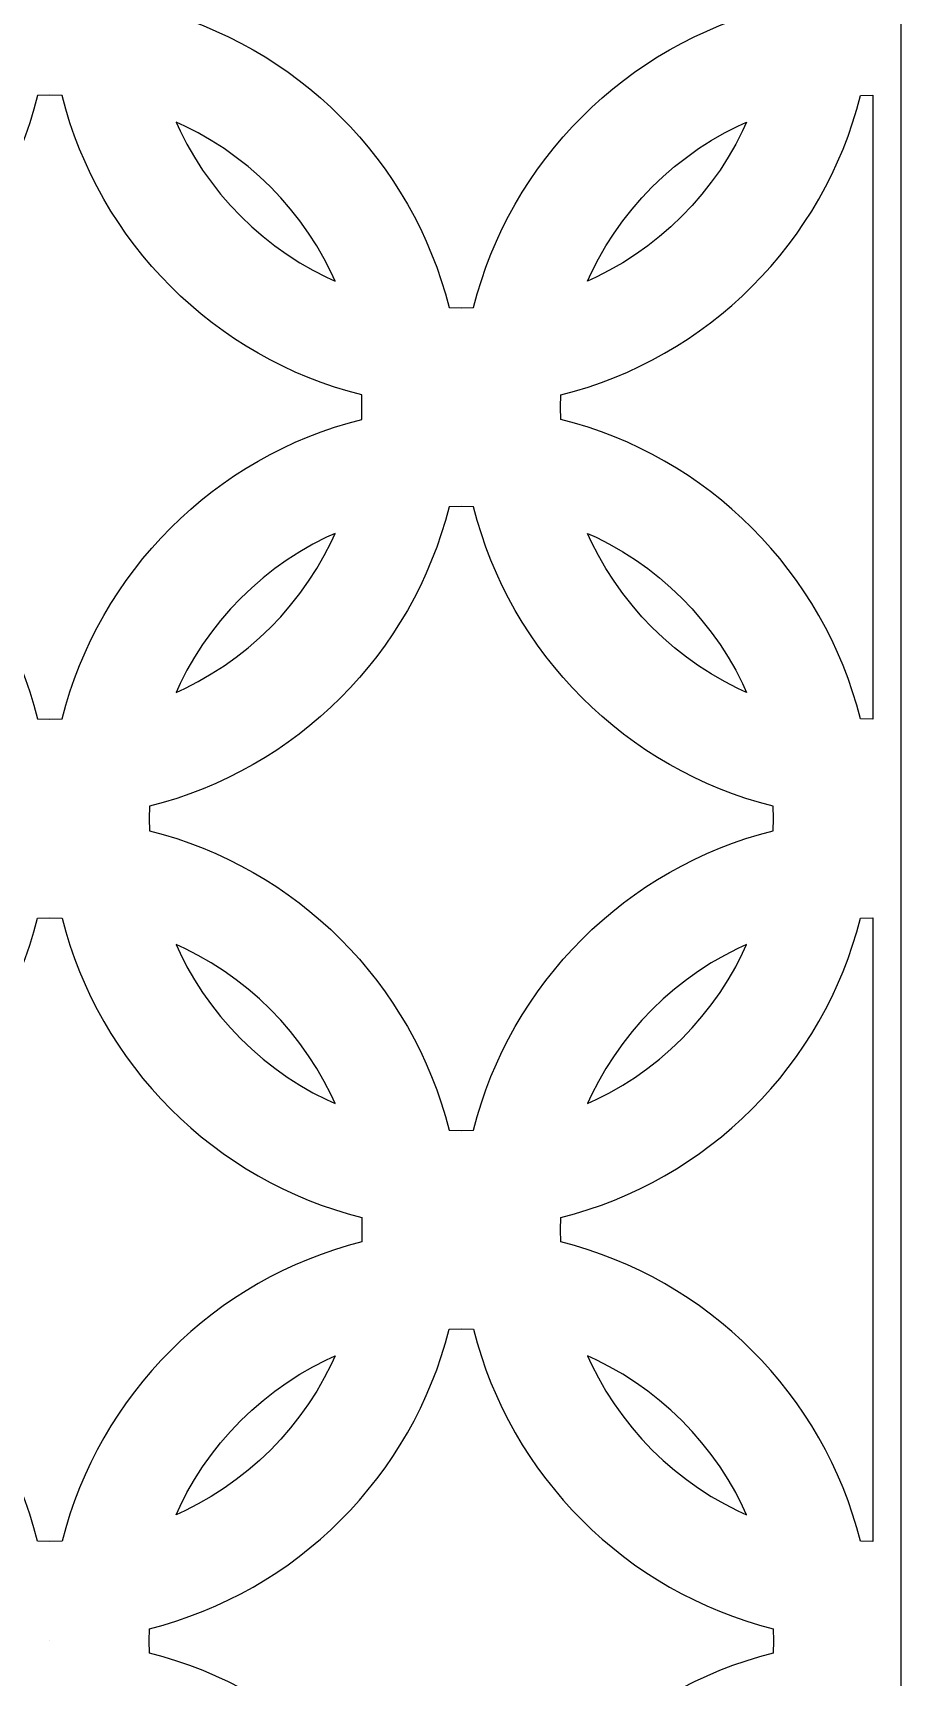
# Model space of a CAD drawing. Header units: centimetres. Extents: x -9.7 to 6.3, y -13.3 to 13.9.
# Drawn here: x -6.11 to -2.33, y -6.14 to 1.02 of the extents above; entities that cross this region are included whole.
import ezdxf

# ---------------------------------------------------------------- set-up
doc = ezdxf.new("R2010")
doc.units = ezdxf.units.CM
doc.header["$MEASUREMENT"] = 0
doc.layers.add('layer 1', color=7, linetype='Continuous')

msp = doc.modelspace()

# ---------------------------------------------------------------- linework, layer by layer
at = {"layer": 'layer 1', "color": 177}
for points, knots in [([(-9.73595, 13.85674), (-9.73595, 13.85674), (-2.33267, 13.85674), (-2.33267, 13.85674), (-2.33267, 13.85674), (-2.33267, 13.85674), (-2.33267, -13.28858), (-2.33267, -13.28858), (-2.33267, -13.28858), (-2.33267, -13.28858), (-9.73595, -13.28858), (-9.73595, -13.28858), (-9.73595, -13.28858), (-9.73595, -13.28858), (-9.73595, 13.85674), (-9.73595, 13.85674)], [0, 0, 0, 0, 0.2, 0.2, 0.2, 0.2, 0.4, 0.4, 0.4, 0.4, 0.6, 0.6, 0.6, 0.6, 1, 1, 1, 1]), ([(-2.88942, 1.1253), (-3.52774, 0.96547), (-4.03202, 0.46122), (-4.19185, -0.17713), (-4.19185, -0.17713), (-4.19185, -0.17713), (-4.24519, -0.17849), (-4.24519, -0.17849), (-4.24519, -0.17849), (-4.24519, -0.17849), (-4.29852, -0.17713), (-4.29852, -0.17713), (-4.29852, -0.17713), (-4.45834, 0.46122), (-4.96263, 0.96547), (-5.60096, 1.1253), (-5.60096, 1.1253), (-5.60096, 1.1253), (-5.60231, 1.17864), (-5.60231, 1.17864), (-5.60231, 1.17864), (-5.60231, 1.17864), (-5.60096, 1.23197), (-5.60096, 1.23197), (-5.60096, 1.23197), (-4.96261, 1.3918), (-4.45835, 1.89609), (-4.29852, 2.53441), (-4.29852, 2.53441), (-4.29852, 2.53441), (-4.24519, 2.53577), (-4.24519, 2.53577), (-4.24519, 2.53577), (-4.24519, 2.53577), (-4.19185, 2.53441), (-4.19185, 2.53441), (-4.19185, 2.53441), (-4.03203, 1.89606), (-3.52774, 1.39181), (-2.88942, 1.23197), (-2.88942, 1.23197), (-2.88942, 1.23197), (-2.88806, 1.17864), (-2.88806, 1.17864), (-2.88806, 1.17864), (-2.88806, 1.17864), (-2.88942, 1.1253), (-2.88942, 1.1253)], [0, 0, 0, 0, 0.0769231, 0.0769231, 0.0769231, 0.0769231, 0.1538462, 0.1538462, 0.1538462, 0.1538462, 0.2307692, 0.2307692, 0.2307692, 0.2307692, 0.3076923, 0.3076923, 0.3076923, 0.3076923, 0.3846154, 0.3846154, 0.3846154, 0.3846154, 0.4615385, 0.4615385, 0.4615385, 0.4615385, 0.5384615, 0.5384615, 0.5384615, 0.5384615, 0.6153846, 0.6153846, 0.6153846, 0.6153846, 0.6923077, 0.6923077, 0.6923077, 0.6923077, 0.7692308, 0.7692308, 0.7692308, 0.7692308, 0.8461538, 0.8461538, 0.8461538, 0.8461538, 1, 1, 1, 1]), ([(-6.03431, 0.74665), (-6.03431, 0.74665), (-5.98097, 0.74529), (-5.98097, 0.74529), (-5.98097, 0.74529), (-5.82115, 0.10694), (-5.31686, -0.39731), (-4.67854, -0.55714), (-4.67854, -0.55714), (-4.67854, -0.55714), (-4.67718, -0.61048), (-4.67718, -0.61048), (-4.67718, -0.61048), (-4.67718, -0.61048), (-4.67854, -0.66382), (-4.67854, -0.66382), (-4.67854, -0.66382), (-5.31689, -0.82365), (-5.82114, -1.32793), (-5.98097, -1.96625), (-5.98097, -1.96625), (-5.98097, -1.96625), (-6.03431, -1.96761), (-6.03431, -1.96761), (-6.03431, -1.96761), (-6.03431, -1.96761), (-6.08764, -1.96625), (-6.08764, -1.96625), (-6.08764, -1.96625), (-6.24747, -1.3279), (-6.75175, -0.82365), (-7.39008, -0.66382), (-7.39008, -0.66382), (-7.39008, -0.66382), (-7.39144, -0.61048), (-7.39144, -0.61048), (-7.39144, -0.61048), (-7.39144, -0.61048), (-7.39008, -0.55715), (-7.39008, -0.55715), (-7.39008, -0.55715), (-6.75173, -0.39732), (-6.24748, 0.10697), (-6.08764, 0.74529), (-6.08764, 0.74529), (-6.08764, 0.74529), (-6.03431, 0.74665), (-6.03431, 0.74665)], [0, 0, 0, 0, 0.0769231, 0.0769231, 0.0769231, 0.0769231, 0.1538462, 0.1538462, 0.1538462, 0.1538462, 0.2307692, 0.2307692, 0.2307692, 0.2307692, 0.3076923, 0.3076923, 0.3076923, 0.3076923, 0.3846154, 0.3846154, 0.3846154, 0.3846154, 0.4615385, 0.4615385, 0.4615385, 0.4615385, 0.5384615, 0.5384615, 0.5384615, 0.5384615, 0.6153846, 0.6153846, 0.6153846, 0.6153846, 0.6923077, 0.6923077, 0.6923077, 0.6923077, 0.7692308, 0.7692308, 0.7692308, 0.7692308, 0.8461538, 0.8461538, 0.8461538, 0.8461538, 1, 1, 1, 1]), ([(-2.45606, 0.74665), (-2.45606, 0.74665), (-2.5094, 0.74529), (-2.5094, 0.74529), (-2.5094, 0.74529), (-2.66922, 0.10694), (-3.17351, -0.39731), (-3.81183, -0.55715), (-3.81183, -0.55715), (-3.81183, -0.55715), (-3.81319, -0.61048), (-3.81319, -0.61048), (-3.81319, -0.61048), (-3.81319, -0.61048), (-3.81183, -0.66382), (-3.81183, -0.66382), (-3.81183, -0.66382), (-3.17348, -0.82364), (-2.66923, -1.32793), (-2.5094, -1.96625), (-2.5094, -1.96625), (-2.5094, -1.96625), (-2.45606, -1.96761), (-2.45606, -1.96761), (-2.45606, -1.96761), (-2.45606, -1.96761), (-2.45606, 0.74665), (-2.45606, 0.74665)], [0, 0, 0, 0, 0.125, 0.125, 0.125, 0.125, 0.25, 0.25, 0.25, 0.25, 0.375, 0.375, 0.375, 0.375, 0.5, 0.5, 0.5, 0.5, 0.625, 0.625, 0.625, 0.625, 0.75, 0.75, 0.75, 0.75, 1, 1, 1, 1]), ([(-5.48563, 0.62996), (-5.48563, 0.62996), (-5.4477, 0.61277), (-5.4477, 0.61277), (-5.4477, 0.61277), (-5.4477, 0.61277), (-5.38923, 0.58275), (-5.38923, 0.58275), (-5.38923, 0.58275), (-5.38923, 0.58275), (-5.33237, 0.54999), (-5.33237, 0.54999), (-5.33237, 0.54999), (-5.33237, 0.54999), (-5.27722, 0.51458), (-5.27722, 0.51458), (-5.27722, 0.51458), (-5.27722, 0.51458), (-5.22388, 0.4766), (-5.22388, 0.4766), (-5.22388, 0.4766), (-5.22388, 0.4766), (-5.17244, 0.43614), (-5.17244, 0.43614), (-5.17244, 0.43614), (-5.17244, 0.43614), (-5.12301, 0.3933), (-5.12301, 0.3933), (-5.12301, 0.3933), (-5.12301, 0.3933), (-5.07567, 0.34816), (-5.07567, 0.34816), (-5.07567, 0.34816), (-5.07567, 0.34816), (-5.03053, 0.30082), (-5.03053, 0.30082), (-5.03053, 0.30082), (-5.03053, 0.30082), (-4.98768, 0.25138), (-4.98768, 0.25138), (-4.98768, 0.25138), (-4.98768, 0.25138), (-4.94722, 0.19994), (-4.94722, 0.19994), (-4.94722, 0.19994), (-4.94722, 0.19994), (-4.90925, 0.1466), (-4.90925, 0.1466), (-4.90925, 0.1466), (-4.90925, 0.1466), (-4.87384, 0.09146), (-4.87384, 0.09146), (-4.87384, 0.09146), (-4.87384, 0.09146), (-4.84108, 0.0346), (-4.84108, 0.0346), (-4.84108, 0.0346), (-4.84108, 0.0346), (-4.81106, -0.02388), (-4.81106, -0.02388), (-4.81106, -0.02388), (-4.81106, -0.02388), (-4.79387, -0.0618), (-4.79387, -0.0618), (-4.79387, -0.0618), (-4.79387, -0.0618), (-4.83179, -0.04461), (-4.83179, -0.04461), (-4.83179, -0.04461), (-4.83179, -0.04461), (-4.89026, -0.01459), (-4.89026, -0.01459), (-4.89026, -0.01459), (-4.89026, -0.01459), (-4.94712, 0.01817), (-4.94712, 0.01817), (-4.94712, 0.01817), (-4.94712, 0.01817), (-5.00227, 0.05358), (-5.00227, 0.05358), (-5.00227, 0.05358), (-5.00227, 0.05358), (-5.05561, 0.09156), (-5.05561, 0.09156), (-5.05561, 0.09156), (-5.05561, 0.09156), (-5.10705, 0.13202), (-5.10705, 0.13202), (-5.10705, 0.13202), (-5.10705, 0.13202), (-5.15648, 0.17486), (-5.15648, 0.17486), (-5.15648, 0.17486), (-5.15648, 0.17486), (-5.20382, 0.22), (-5.20382, 0.22), (-5.20382, 0.22), (-5.20382, 0.22), (-5.24896, 0.26734), (-5.24896, 0.26734), (-5.24896, 0.26734), (-5.24896, 0.26734), (-5.29181, 0.31678), (-5.29181, 0.31678), (-5.29181, 0.31678), (-5.29181, 0.31678), (-5.33227, 0.36821), (-5.33227, 0.36821), (-5.33227, 0.36821), (-5.33227, 0.36821), (-5.37024, 0.42155), (-5.37024, 0.42155), (-5.37024, 0.42155), (-5.37024, 0.42155), (-5.40566, 0.4767), (-5.40566, 0.4767), (-5.40566, 0.4767), (-5.40566, 0.4767), (-5.43841, 0.53356), (-5.43841, 0.53356), (-5.43841, 0.53356), (-5.43841, 0.53356), (-5.46843, 0.59203), (-5.46843, 0.59203), (-5.46843, 0.59203), (-5.46843, 0.59203), (-5.48563, 0.62996), (-5.48563, 0.62996)], [0, 0, 0, 0, 0.030303, 0.030303, 0.030303, 0.030303, 0.0606061, 0.0606061, 0.0606061, 0.0606061, 0.0909091, 0.0909091, 0.0909091, 0.0909091, 0.1212121, 0.1212121, 0.1212121, 0.1212121, 0.1515152, 0.1515152, 0.1515152, 0.1515152, 0.1818182, 0.1818182, 0.1818182, 0.1818182, 0.2121212, 0.2121212, 0.2121212, 0.2121212, 0.2424242, 0.2424242, 0.2424242, 0.2424242, 0.2727273, 0.2727273, 0.2727273, 0.2727273, 0.3030303, 0.3030303, 0.3030303, 0.3030303, 0.3333333, 0.3333333, 0.3333333, 0.3333333, 0.3636364, 0.3636364, 0.3636364, 0.3636364, 0.3939394, 0.3939394, 0.3939394, 0.3939394, 0.4242424, 0.4242424, 0.4242424, 0.4242424, 0.4545455, 0.4545455, 0.4545455, 0.4545455, 0.4848485, 0.4848485, 0.4848485, 0.4848485, 0.5151515, 0.5151515, 0.5151515, 0.5151515, 0.5454545, 0.5454545, 0.5454545, 0.5454545, 0.5757576, 0.5757576, 0.5757576, 0.5757576, 0.6060606, 0.6060606, 0.6060606, 0.6060606, 0.6363636, 0.6363636, 0.6363636, 0.6363636, 0.6666667, 0.6666667, 0.6666667, 0.6666667, 0.6969697, 0.6969697, 0.6969697, 0.6969697, 0.7272727, 0.7272727, 0.7272727, 0.7272727, 0.7575758, 0.7575758, 0.7575758, 0.7575758, 0.7878788, 0.7878788, 0.7878788, 0.7878788, 0.8181818, 0.8181818, 0.8181818, 0.8181818, 0.8484848, 0.8484848, 0.8484848, 0.8484848, 0.8787879, 0.8787879, 0.8787879, 0.8787879, 0.9090909, 0.9090909, 0.9090909, 0.9090909, 0.9393939, 0.9393939, 0.9393939, 0.9393939, 1, 1, 1, 1]), ([(-3.00474, 0.62996), (-3.00474, 0.62996), (-3.04267, 0.61277), (-3.04267, 0.61277), (-3.04267, 0.61277), (-3.04267, 0.61277), (-3.10115, 0.58275), (-3.10115, 0.58275), (-3.10115, 0.58275), (-3.10115, 0.58275), (-3.15801, 0.54999), (-3.15801, 0.54999), (-3.15801, 0.54999), (-3.15801, 0.54999), (-3.21315, 0.51458), (-3.21315, 0.51458), (-3.21315, 0.51458), (-3.21315, 0.51458), (-3.26649, 0.4766), (-3.26649, 0.4766), (-3.26649, 0.4766), (-3.26649, 0.4766), (-3.31793, 0.43614), (-3.31793, 0.43614), (-3.31793, 0.43614), (-3.31793, 0.43614), (-3.36736, 0.3933), (-3.36736, 0.3933), (-3.36736, 0.3933), (-3.36736, 0.3933), (-3.4147, 0.34816), (-3.4147, 0.34816), (-3.4147, 0.34816), (-3.4147, 0.34816), (-3.45984, 0.30082), (-3.45984, 0.30082), (-3.45984, 0.30082), (-3.45984, 0.30082), (-3.50269, 0.25138), (-3.50269, 0.25138), (-3.50269, 0.25138), (-3.50269, 0.25138), (-3.54315, 0.19994), (-3.54315, 0.19994), (-3.54315, 0.19994), (-3.54315, 0.19994), (-3.58113, 0.1466), (-3.58113, 0.1466), (-3.58113, 0.1466), (-3.58113, 0.1466), (-3.61654, 0.09146), (-3.61654, 0.09146), (-3.61654, 0.09146), (-3.61654, 0.09146), (-3.64929, 0.0346), (-3.64929, 0.0346), (-3.64929, 0.0346), (-3.64929, 0.0346), (-3.67931, -0.02388), (-3.67931, -0.02388), (-3.67931, -0.02388), (-3.67931, -0.02388), (-3.69651, -0.0618), (-3.69651, -0.0618), (-3.69651, -0.0618), (-3.69651, -0.0618), (-3.65857, -0.04461), (-3.65857, -0.04461), (-3.65857, -0.04461), (-3.65857, -0.04461), (-3.6001, -0.01459), (-3.6001, -0.01459), (-3.6001, -0.01459), (-3.6001, -0.01459), (-3.54325, 0.01817), (-3.54325, 0.01817), (-3.54325, 0.01817), (-3.54325, 0.01817), (-3.4881, 0.05358), (-3.4881, 0.05358), (-3.4881, 0.05358), (-3.4881, 0.05358), (-3.43476, 0.09156), (-3.43476, 0.09156), (-3.43476, 0.09156), (-3.43476, 0.09156), (-3.38332, 0.13201), (-3.38332, 0.13201), (-3.38332, 0.13201), (-3.38332, 0.13201), (-3.33389, 0.17486), (-3.33389, 0.17486), (-3.33389, 0.17486), (-3.33389, 0.17486), (-3.28655, 0.22), (-3.28655, 0.22), (-3.28655, 0.22), (-3.28655, 0.22), (-3.2414, 0.26735), (-3.2414, 0.26735), (-3.2414, 0.26735), (-3.2414, 0.26735), (-3.19856, 0.31678), (-3.19856, 0.31678), (-3.19856, 0.31678), (-3.19856, 0.31678), (-3.1581, 0.36821), (-3.1581, 0.36821), (-3.1581, 0.36821), (-3.1581, 0.36821), (-3.12012, 0.42155), (-3.12012, 0.42155), (-3.12012, 0.42155), (-3.12012, 0.42155), (-3.08471, 0.4767), (-3.08471, 0.4767), (-3.08471, 0.4767), (-3.08471, 0.4767), (-3.05196, 0.53356), (-3.05196, 0.53356), (-3.05196, 0.53356), (-3.05196, 0.53356), (-3.02194, 0.59203), (-3.02194, 0.59203), (-3.02194, 0.59203), (-3.02194, 0.59203), (-3.00474, 0.62996), (-3.00474, 0.62996)], [0, 0, 0, 0, 0.030303, 0.030303, 0.030303, 0.030303, 0.0606061, 0.0606061, 0.0606061, 0.0606061, 0.0909091, 0.0909091, 0.0909091, 0.0909091, 0.1212121, 0.1212121, 0.1212121, 0.1212121, 0.1515152, 0.1515152, 0.1515152, 0.1515152, 0.1818182, 0.1818182, 0.1818182, 0.1818182, 0.2121212, 0.2121212, 0.2121212, 0.2121212, 0.2424242, 0.2424242, 0.2424242, 0.2424242, 0.2727273, 0.2727273, 0.2727273, 0.2727273, 0.3030303, 0.3030303, 0.3030303, 0.3030303, 0.3333333, 0.3333333, 0.3333333, 0.3333333, 0.3636364, 0.3636364, 0.3636364, 0.3636364, 0.3939394, 0.3939394, 0.3939394, 0.3939394, 0.4242424, 0.4242424, 0.4242424, 0.4242424, 0.4545455, 0.4545455, 0.4545455, 0.4545455, 0.4848485, 0.4848485, 0.4848485, 0.4848485, 0.5151515, 0.5151515, 0.5151515, 0.5151515, 0.5454545, 0.5454545, 0.5454545, 0.5454545, 0.5757576, 0.5757576, 0.5757576, 0.5757576, 0.6060606, 0.6060606, 0.6060606, 0.6060606, 0.6363636, 0.6363636, 0.6363636, 0.6363636, 0.6666667, 0.6666667, 0.6666667, 0.6666667, 0.6969697, 0.6969697, 0.6969697, 0.6969697, 0.7272727, 0.7272727, 0.7272727, 0.7272727, 0.7575758, 0.7575758, 0.7575758, 0.7575758, 0.7878788, 0.7878788, 0.7878788, 0.7878788, 0.8181818, 0.8181818, 0.8181818, 0.8181818, 0.8484848, 0.8484848, 0.8484848, 0.8484848, 0.8787879, 0.8787879, 0.8787879, 0.8787879, 0.9090909, 0.9090909, 0.9090909, 0.9090909, 0.9393939, 0.9393939, 0.9393939, 0.9393939, 1, 1, 1, 1]), ([(-4.19185, -1.04383), (-4.03202, -1.68215), (-3.52777, -2.18644), (-2.88942, -2.34627), (-2.88942, -2.34627), (-2.88942, -2.34627), (-2.88806, -2.3996), (-2.88806, -2.3996), (-2.88806, -2.3996), (-2.88806, -2.3996), (-2.88942, -2.45294), (-2.88942, -2.45294), (-2.88942, -2.45294), (-3.52776, -2.61277), (-4.03201, -3.11705), (-4.19185, -3.75537), (-4.19185, -3.75537), (-4.19185, -3.75537), (-4.24519, -3.75673), (-4.24519, -3.75673), (-4.24519, -3.75673), (-4.24519, -3.75673), (-4.29852, -3.75537), (-4.29852, -3.75537), (-4.29852, -3.75537), (-4.45835, -3.11702), (-4.96263, -2.61278), (-5.60096, -2.45294), (-5.60096, -2.45294), (-5.60096, -2.45294), (-5.60231, -2.3996), (-5.60231, -2.3996), (-5.60231, -2.3996), (-5.60231, -2.3996), (-5.60096, -2.34627), (-5.60096, -2.34627), (-5.60096, -2.34627), (-4.96263, -2.18644), (-4.45834, -1.68218), (-4.29852, -1.04383), (-4.29852, -1.04383), (-4.29852, -1.04383), (-4.24519, -1.04247), (-4.24519, -1.04247), (-4.24519, -1.04247), (-4.24519, -1.04247), (-4.19185, -1.04383), (-4.19185, -1.04383)], [0, 0, 0, 0, 0.0769231, 0.0769231, 0.0769231, 0.0769231, 0.1538462, 0.1538462, 0.1538462, 0.1538462, 0.2307692, 0.2307692, 0.2307692, 0.2307692, 0.3076923, 0.3076923, 0.3076923, 0.3076923, 0.3846154, 0.3846154, 0.3846154, 0.3846154, 0.4615385, 0.4615385, 0.4615385, 0.4615385, 0.5384615, 0.5384615, 0.5384615, 0.5384615, 0.6153846, 0.6153846, 0.6153846, 0.6153846, 0.6923077, 0.6923077, 0.6923077, 0.6923077, 0.7692308, 0.7692308, 0.7692308, 0.7692308, 0.8461538, 0.8461538, 0.8461538, 0.8461538, 1, 1, 1, 1]), ([(-4.79387, -1.15916), (-4.79387, -1.15916), (-4.81106, -1.19709), (-4.81106, -1.19709), (-4.81106, -1.19709), (-4.81106, -1.19709), (-4.84108, -1.25557), (-4.84108, -1.25557), (-4.84108, -1.25557), (-4.84108, -1.25557), (-4.87383, -1.31242), (-4.87383, -1.31242), (-4.87383, -1.31242), (-4.87383, -1.31242), (-4.90925, -1.36757), (-4.90925, -1.36757), (-4.90925, -1.36757), (-4.90925, -1.36757), (-4.94722, -1.42091), (-4.94722, -1.42091), (-4.94722, -1.42091), (-4.94722, -1.42091), (-4.98768, -1.47234), (-4.98768, -1.47234), (-4.98768, -1.47234), (-4.98768, -1.47234), (-5.03052, -1.52178), (-5.03052, -1.52178), (-5.03052, -1.52178), (-5.03052, -1.52178), (-5.07567, -1.56912), (-5.07567, -1.56912), (-5.07567, -1.56912), (-5.07567, -1.56912), (-5.12301, -1.61426), (-5.12301, -1.61426), (-5.12301, -1.61426), (-5.12301, -1.61426), (-5.17245, -1.65711), (-5.17245, -1.65711), (-5.17245, -1.65711), (-5.17245, -1.65711), (-5.22388, -1.69756), (-5.22388, -1.69756), (-5.22388, -1.69756), (-5.22388, -1.69756), (-5.27722, -1.73554), (-5.27722, -1.73554), (-5.27722, -1.73554), (-5.27722, -1.73554), (-5.33237, -1.77096), (-5.33237, -1.77096), (-5.33237, -1.77096), (-5.33237, -1.77096), (-5.38922, -1.80371), (-5.38922, -1.80371), (-5.38922, -1.80371), (-5.38922, -1.80371), (-5.4477, -1.83373), (-5.4477, -1.83373), (-5.4477, -1.83373), (-5.4477, -1.83373), (-5.48563, -1.85092), (-5.48563, -1.85092), (-5.48563, -1.85092), (-5.48563, -1.85092), (-5.46843, -1.81299), (-5.46843, -1.81299), (-5.46843, -1.81299), (-5.46843, -1.81299), (-5.43841, -1.75452), (-5.43841, -1.75452), (-5.43841, -1.75452), (-5.43841, -1.75452), (-5.40566, -1.69766), (-5.40566, -1.69766), (-5.40566, -1.69766), (-5.40566, -1.69766), (-5.37024, -1.64251), (-5.37024, -1.64251), (-5.37024, -1.64251), (-5.37024, -1.64251), (-5.33227, -1.58917), (-5.33227, -1.58917), (-5.33227, -1.58917), (-5.33227, -1.58917), (-5.29181, -1.53774), (-5.29181, -1.53774), (-5.29181, -1.53774), (-5.29181, -1.53774), (-5.24896, -1.4883), (-5.24896, -1.4883), (-5.24896, -1.4883), (-5.24896, -1.4883), (-5.20382, -1.44096), (-5.20382, -1.44096), (-5.20382, -1.44096), (-5.20382, -1.44096), (-5.15648, -1.39582), (-5.15648, -1.39582), (-5.15648, -1.39582), (-5.15648, -1.39582), (-5.10705, -1.35297), (-5.10705, -1.35297), (-5.10705, -1.35297), (-5.10705, -1.35297), (-5.05561, -1.31252), (-5.05561, -1.31252), (-5.05561, -1.31252), (-5.05561, -1.31252), (-5.00227, -1.27454), (-5.00227, -1.27454), (-5.00227, -1.27454), (-5.00227, -1.27454), (-4.94712, -1.23913), (-4.94712, -1.23913), (-4.94712, -1.23913), (-4.94712, -1.23913), (-4.89026, -1.20637), (-4.89026, -1.20637), (-4.89026, -1.20637), (-4.89026, -1.20637), (-4.83179, -1.17635), (-4.83179, -1.17635), (-4.83179, -1.17635), (-4.83179, -1.17635), (-4.79387, -1.15916), (-4.79387, -1.15916)], [0, 0, 0, 0, 0.030303, 0.030303, 0.030303, 0.030303, 0.0606061, 0.0606061, 0.0606061, 0.0606061, 0.0909091, 0.0909091, 0.0909091, 0.0909091, 0.1212121, 0.1212121, 0.1212121, 0.1212121, 0.1515152, 0.1515152, 0.1515152, 0.1515152, 0.1818182, 0.1818182, 0.1818182, 0.1818182, 0.2121212, 0.2121212, 0.2121212, 0.2121212, 0.2424242, 0.2424242, 0.2424242, 0.2424242, 0.2727273, 0.2727273, 0.2727273, 0.2727273, 0.3030303, 0.3030303, 0.3030303, 0.3030303, 0.3333333, 0.3333333, 0.3333333, 0.3333333, 0.3636364, 0.3636364, 0.3636364, 0.3636364, 0.3939394, 0.3939394, 0.3939394, 0.3939394, 0.4242424, 0.4242424, 0.4242424, 0.4242424, 0.4545455, 0.4545455, 0.4545455, 0.4545455, 0.4848485, 0.4848485, 0.4848485, 0.4848485, 0.5151515, 0.5151515, 0.5151515, 0.5151515, 0.5454545, 0.5454545, 0.5454545, 0.5454545, 0.5757576, 0.5757576, 0.5757576, 0.5757576, 0.6060606, 0.6060606, 0.6060606, 0.6060606, 0.6363636, 0.6363636, 0.6363636, 0.6363636, 0.6666667, 0.6666667, 0.6666667, 0.6666667, 0.6969697, 0.6969697, 0.6969697, 0.6969697, 0.7272727, 0.7272727, 0.7272727, 0.7272727, 0.7575758, 0.7575758, 0.7575758, 0.7575758, 0.7878788, 0.7878788, 0.7878788, 0.7878788, 0.8181818, 0.8181818, 0.8181818, 0.8181818, 0.8484848, 0.8484848, 0.8484848, 0.8484848, 0.8787879, 0.8787879, 0.8787879, 0.8787879, 0.9090909, 0.9090909, 0.9090909, 0.9090909, 0.9393939, 0.9393939, 0.9393939, 0.9393939, 1, 1, 1, 1]), ([(-3.69651, -1.15916), (-3.69651, -1.15916), (-3.67931, -1.19709), (-3.67931, -1.19709), (-3.67931, -1.19709), (-3.67931, -1.19709), (-3.64929, -1.25557), (-3.64929, -1.25557), (-3.64929, -1.25557), (-3.64929, -1.25557), (-3.61654, -1.31242), (-3.61654, -1.31242), (-3.61654, -1.31242), (-3.61654, -1.31242), (-3.58113, -1.36757), (-3.58113, -1.36757), (-3.58113, -1.36757), (-3.58113, -1.36757), (-3.54315, -1.42091), (-3.54315, -1.42091), (-3.54315, -1.42091), (-3.54315, -1.42091), (-3.50269, -1.47234), (-3.50269, -1.47234), (-3.50269, -1.47234), (-3.50269, -1.47234), (-3.45985, -1.52178), (-3.45985, -1.52178), (-3.45985, -1.52178), (-3.45985, -1.52178), (-3.4147, -1.56912), (-3.4147, -1.56912), (-3.4147, -1.56912), (-3.4147, -1.56912), (-3.36736, -1.61426), (-3.36736, -1.61426), (-3.36736, -1.61426), (-3.36736, -1.61426), (-3.31793, -1.65711), (-3.31793, -1.65711), (-3.31793, -1.65711), (-3.31793, -1.65711), (-3.26649, -1.69756), (-3.26649, -1.69756), (-3.26649, -1.69756), (-3.26649, -1.69756), (-3.21315, -1.73554), (-3.21315, -1.73554), (-3.21315, -1.73554), (-3.21315, -1.73554), (-3.158, -1.77096), (-3.158, -1.77096), (-3.158, -1.77096), (-3.158, -1.77096), (-3.10115, -1.80371), (-3.10115, -1.80371), (-3.10115, -1.80371), (-3.10115, -1.80371), (-3.04268, -1.83373), (-3.04268, -1.83373), (-3.04268, -1.83373), (-3.04268, -1.83373), (-3.00474, -1.85092), (-3.00474, -1.85092), (-3.00474, -1.85092), (-3.00474, -1.85092), (-3.02194, -1.81299), (-3.02194, -1.81299), (-3.02194, -1.81299), (-3.02194, -1.81299), (-3.05196, -1.75451), (-3.05196, -1.75451), (-3.05196, -1.75451), (-3.05196, -1.75451), (-3.08471, -1.69766), (-3.08471, -1.69766), (-3.08471, -1.69766), (-3.08471, -1.69766), (-3.12012, -1.64251), (-3.12012, -1.64251), (-3.12012, -1.64251), (-3.12012, -1.64251), (-3.1581, -1.58917), (-3.1581, -1.58917), (-3.1581, -1.58917), (-3.1581, -1.58917), (-3.19856, -1.53774), (-3.19856, -1.53774), (-3.19856, -1.53774), (-3.19856, -1.53774), (-3.2414, -1.4883), (-3.2414, -1.4883), (-3.2414, -1.4883), (-3.2414, -1.4883), (-3.28655, -1.44096), (-3.28655, -1.44096), (-3.28655, -1.44096), (-3.28655, -1.44096), (-3.33389, -1.39582), (-3.33389, -1.39582), (-3.33389, -1.39582), (-3.33389, -1.39582), (-3.38332, -1.35297), (-3.38332, -1.35297), (-3.38332, -1.35297), (-3.38332, -1.35297), (-3.43476, -1.31252), (-3.43476, -1.31252), (-3.43476, -1.31252), (-3.43476, -1.31252), (-3.4881, -1.27454), (-3.4881, -1.27454), (-3.4881, -1.27454), (-3.4881, -1.27454), (-3.54325, -1.23912), (-3.54325, -1.23912), (-3.54325, -1.23912), (-3.54325, -1.23912), (-3.6001, -1.20637), (-3.6001, -1.20637), (-3.6001, -1.20637), (-3.6001, -1.20637), (-3.65857, -1.17635), (-3.65857, -1.17635), (-3.65857, -1.17635), (-3.65857, -1.17635), (-3.69651, -1.15916), (-3.69651, -1.15916)], [0, 0, 0, 0, 0.030303, 0.030303, 0.030303, 0.030303, 0.0606061, 0.0606061, 0.0606061, 0.0606061, 0.0909091, 0.0909091, 0.0909091, 0.0909091, 0.1212121, 0.1212121, 0.1212121, 0.1212121, 0.1515152, 0.1515152, 0.1515152, 0.1515152, 0.1818182, 0.1818182, 0.1818182, 0.1818182, 0.2121212, 0.2121212, 0.2121212, 0.2121212, 0.2424242, 0.2424242, 0.2424242, 0.2424242, 0.2727273, 0.2727273, 0.2727273, 0.2727273, 0.3030303, 0.3030303, 0.3030303, 0.3030303, 0.3333333, 0.3333333, 0.3333333, 0.3333333, 0.3636364, 0.3636364, 0.3636364, 0.3636364, 0.3939394, 0.3939394, 0.3939394, 0.3939394, 0.4242424, 0.4242424, 0.4242424, 0.4242424, 0.4545455, 0.4545455, 0.4545455, 0.4545455, 0.4848485, 0.4848485, 0.4848485, 0.4848485, 0.5151515, 0.5151515, 0.5151515, 0.5151515, 0.5454545, 0.5454545, 0.5454545, 0.5454545, 0.5757576, 0.5757576, 0.5757576, 0.5757576, 0.6060606, 0.6060606, 0.6060606, 0.6060606, 0.6363636, 0.6363636, 0.6363636, 0.6363636, 0.6666667, 0.6666667, 0.6666667, 0.6666667, 0.6969697, 0.6969697, 0.6969697, 0.6969697, 0.7272727, 0.7272727, 0.7272727, 0.7272727, 0.7575758, 0.7575758, 0.7575758, 0.7575758, 0.7878788, 0.7878788, 0.7878788, 0.7878788, 0.8181818, 0.8181818, 0.8181818, 0.8181818, 0.8484848, 0.8484848, 0.8484848, 0.8484848, 0.8787879, 0.8787879, 0.8787879, 0.8787879, 0.9090909, 0.9090909, 0.9090909, 0.9090909, 0.9393939, 0.9393939, 0.9393939, 0.9393939, 1, 1, 1, 1]), ([(-4.67854, -4.13539), (-5.31689, -3.97557), (-5.82114, -3.47128), (-5.98097, -2.83296), (-5.98097, -2.83296), (-5.98097, -2.83296), (-6.03431, -2.8316), (-6.03431, -2.8316), (-6.03431, -2.8316), (-6.03431, -2.8316), (-6.08764, -2.83296), (-6.08764, -2.83296), (-6.08764, -2.83296), (-6.24747, -3.4713), (-6.75175, -3.97556), (-7.39008, -4.13539), (-7.39008, -4.13539), (-7.39008, -4.13539), (-7.39144, -4.18873), (-7.39144, -4.18873), (-7.39144, -4.18873), (-7.39144, -4.18873), (-7.39008, -4.24206), (-7.39008, -4.24206), (-7.39008, -4.24206), (-6.75173, -4.40189), (-6.24748, -4.90617), (-6.08764, -5.5445), (-6.08764, -5.5445), (-6.08764, -5.5445), (-6.03431, -5.54585), (-6.03431, -5.54585), (-6.03431, -5.54585), (-6.03431, -5.54585), (-5.98097, -5.5445), (-5.98097, -5.5445), (-5.98097, -5.5445), (-5.82115, -4.90615), (-5.31686, -4.4019), (-4.67854, -4.24207), (-4.67854, -4.24207), (-4.67854, -4.24207), (-4.67718, -4.18873), (-4.67718, -4.18873), (-4.67718, -4.18873), (-4.67718, -4.18873), (-4.67854, -4.13539), (-4.67854, -4.13539)], [0, 0, 0, 0, 0.0769231, 0.0769231, 0.0769231, 0.0769231, 0.1538462, 0.1538462, 0.1538462, 0.1538462, 0.2307692, 0.2307692, 0.2307692, 0.2307692, 0.3076923, 0.3076923, 0.3076923, 0.3076923, 0.3846154, 0.3846154, 0.3846154, 0.3846154, 0.4615385, 0.4615385, 0.4615385, 0.4615385, 0.5384615, 0.5384615, 0.5384615, 0.5384615, 0.6153846, 0.6153846, 0.6153846, 0.6153846, 0.6923077, 0.6923077, 0.6923077, 0.6923077, 0.7692308, 0.7692308, 0.7692308, 0.7692308, 0.8461538, 0.8461538, 0.8461538, 0.8461538, 1, 1, 1, 1]), ([(-2.45606, -2.8316), (-2.45606, -2.8316), (-2.5094, -2.83296), (-2.5094, -2.83296), (-2.5094, -2.83296), (-2.66923, -3.47128), (-3.17348, -3.97557), (-3.81183, -4.13539), (-3.81183, -4.13539), (-3.81183, -4.13539), (-3.81319, -4.18873), (-3.81319, -4.18873), (-3.81319, -4.18873), (-3.81319, -4.18873), (-3.81183, -4.24206), (-3.81183, -4.24206), (-3.81183, -4.24206), (-3.17351, -4.4019), (-2.66922, -4.90615), (-2.5094, -5.5445), (-2.5094, -5.5445), (-2.5094, -5.5445), (-2.45606, -5.54585), (-2.45606, -5.54585), (-2.45606, -5.54585), (-2.45606, -5.54585), (-2.45606, -2.8316), (-2.45606, -2.8316)], [0, 0, 0, 0, 0.125, 0.125, 0.125, 0.125, 0.25, 0.25, 0.25, 0.25, 0.375, 0.375, 0.375, 0.375, 0.5, 0.5, 0.5, 0.5, 0.625, 0.625, 0.625, 0.625, 0.75, 0.75, 0.75, 0.75, 1, 1, 1, 1]), ([(-4.79387, -3.64004), (-4.79387, -3.64004), (-4.83178, -3.62285), (-4.83178, -3.62285), (-4.83178, -3.62285), (-4.83178, -3.62285), (-4.89026, -3.59283), (-4.89026, -3.59283), (-4.89026, -3.59283), (-4.89026, -3.59283), (-4.94712, -3.56007), (-4.94712, -3.56007), (-4.94712, -3.56007), (-4.94712, -3.56007), (-5.00227, -3.52466), (-5.00227, -3.52466), (-5.00227, -3.52466), (-5.00227, -3.52466), (-5.05561, -3.48668), (-5.05561, -3.48668), (-5.05561, -3.48668), (-5.05561, -3.48668), (-5.10705, -3.44622), (-5.10705, -3.44622), (-5.10705, -3.44622), (-5.10705, -3.44622), (-5.15649, -3.40337), (-5.15649, -3.40337), (-5.15649, -3.40337), (-5.15649, -3.40337), (-5.20382, -3.35824), (-5.20382, -3.35824), (-5.20382, -3.35824), (-5.20382, -3.35824), (-5.24896, -3.3109), (-5.24896, -3.3109), (-5.24896, -3.3109), (-5.24896, -3.3109), (-5.29181, -3.26146), (-5.29181, -3.26146), (-5.29181, -3.26146), (-5.29181, -3.26146), (-5.33227, -3.21002), (-5.33227, -3.21002), (-5.33227, -3.21002), (-5.33227, -3.21002), (-5.37024, -3.15668), (-5.37024, -3.15668), (-5.37024, -3.15668), (-5.37024, -3.15668), (-5.40565, -3.10154), (-5.40565, -3.10154), (-5.40565, -3.10154), (-5.40565, -3.10154), (-5.43841, -3.04468), (-5.43841, -3.04468), (-5.43841, -3.04468), (-5.43841, -3.04468), (-5.46843, -2.9862), (-5.46843, -2.9862), (-5.46843, -2.9862), (-5.46843, -2.9862), (-5.48562, -2.94829), (-5.48562, -2.94829), (-5.48562, -2.94829), (-5.48562, -2.94829), (-5.4477, -2.96548), (-5.4477, -2.96548), (-5.4477, -2.96548), (-5.4477, -2.96548), (-5.38922, -2.9955), (-5.38922, -2.9955), (-5.38922, -2.9955), (-5.38922, -2.9955), (-5.33237, -3.02825), (-5.33237, -3.02825), (-5.33237, -3.02825), (-5.33237, -3.02825), (-5.27722, -3.06366), (-5.27722, -3.06366), (-5.27722, -3.06366), (-5.27722, -3.06366), (-5.22388, -3.10164), (-5.22388, -3.10164), (-5.22388, -3.10164), (-5.22388, -3.10164), (-5.17245, -3.1421), (-5.17245, -3.1421), (-5.17245, -3.1421), (-5.17245, -3.1421), (-5.12301, -3.18494), (-5.12301, -3.18494), (-5.12301, -3.18494), (-5.12301, -3.18494), (-5.07567, -3.23009), (-5.07567, -3.23009), (-5.07567, -3.23009), (-5.07567, -3.23009), (-5.03052, -3.27743), (-5.03052, -3.27743), (-5.03052, -3.27743), (-5.03052, -3.27743), (-4.98768, -3.32687), (-4.98768, -3.32687), (-4.98768, -3.32687), (-4.98768, -3.32687), (-4.94722, -3.3783), (-4.94722, -3.3783), (-4.94722, -3.3783), (-4.94722, -3.3783), (-4.90925, -3.43164), (-4.90925, -3.43164), (-4.90925, -3.43164), (-4.90925, -3.43164), (-4.87383, -3.48679), (-4.87383, -3.48679), (-4.87383, -3.48679), (-4.87383, -3.48679), (-4.84108, -3.54364), (-4.84108, -3.54364), (-4.84108, -3.54364), (-4.84108, -3.54364), (-4.81106, -3.60212), (-4.81106, -3.60212), (-4.81106, -3.60212), (-4.81106, -3.60212), (-4.79387, -3.64004), (-4.79387, -3.64004)], [0, 0, 0, 0, 0.030303, 0.030303, 0.030303, 0.030303, 0.0606061, 0.0606061, 0.0606061, 0.0606061, 0.0909091, 0.0909091, 0.0909091, 0.0909091, 0.1212121, 0.1212121, 0.1212121, 0.1212121, 0.1515152, 0.1515152, 0.1515152, 0.1515152, 0.1818182, 0.1818182, 0.1818182, 0.1818182, 0.2121212, 0.2121212, 0.2121212, 0.2121212, 0.2424242, 0.2424242, 0.2424242, 0.2424242, 0.2727273, 0.2727273, 0.2727273, 0.2727273, 0.3030303, 0.3030303, 0.3030303, 0.3030303, 0.3333333, 0.3333333, 0.3333333, 0.3333333, 0.3636364, 0.3636364, 0.3636364, 0.3636364, 0.3939394, 0.3939394, 0.3939394, 0.3939394, 0.4242424, 0.4242424, 0.4242424, 0.4242424, 0.4545455, 0.4545455, 0.4545455, 0.4545455, 0.4848485, 0.4848485, 0.4848485, 0.4848485, 0.5151515, 0.5151515, 0.5151515, 0.5151515, 0.5454545, 0.5454545, 0.5454545, 0.5454545, 0.5757576, 0.5757576, 0.5757576, 0.5757576, 0.6060606, 0.6060606, 0.6060606, 0.6060606, 0.6363636, 0.6363636, 0.6363636, 0.6363636, 0.6666667, 0.6666667, 0.6666667, 0.6666667, 0.6969697, 0.6969697, 0.6969697, 0.6969697, 0.7272727, 0.7272727, 0.7272727, 0.7272727, 0.7575758, 0.7575758, 0.7575758, 0.7575758, 0.7878788, 0.7878788, 0.7878788, 0.7878788, 0.8181818, 0.8181818, 0.8181818, 0.8181818, 0.8484848, 0.8484848, 0.8484848, 0.8484848, 0.8787879, 0.8787879, 0.8787879, 0.8787879, 0.9090909, 0.9090909, 0.9090909, 0.9090909, 0.9393939, 0.9393939, 0.9393939, 0.9393939, 1, 1, 1, 1]), ([(-3.6965, -3.64004), (-3.6965, -3.64004), (-3.67931, -3.60212), (-3.67931, -3.60212), (-3.67931, -3.60212), (-3.67931, -3.60212), (-3.64929, -3.54364), (-3.64929, -3.54364), (-3.64929, -3.54364), (-3.64929, -3.54364), (-3.61654, -3.48679), (-3.61654, -3.48679), (-3.61654, -3.48679), (-3.61654, -3.48679), (-3.58113, -3.43164), (-3.58113, -3.43164), (-3.58113, -3.43164), (-3.58113, -3.43164), (-3.54315, -3.3783), (-3.54315, -3.3783), (-3.54315, -3.3783), (-3.54315, -3.3783), (-3.50269, -3.32687), (-3.50269, -3.32687), (-3.50269, -3.32687), (-3.50269, -3.32687), (-3.45985, -3.27743), (-3.45985, -3.27743), (-3.45985, -3.27743), (-3.45985, -3.27743), (-3.4147, -3.23009), (-3.4147, -3.23009), (-3.4147, -3.23009), (-3.4147, -3.23009), (-3.36736, -3.18494), (-3.36736, -3.18494), (-3.36736, -3.18494), (-3.36736, -3.18494), (-3.31793, -3.1421), (-3.31793, -3.1421), (-3.31793, -3.1421), (-3.31793, -3.1421), (-3.26649, -3.10164), (-3.26649, -3.10164), (-3.26649, -3.10164), (-3.26649, -3.10164), (-3.21315, -3.06366), (-3.21315, -3.06366), (-3.21315, -3.06366), (-3.21315, -3.06366), (-3.158, -3.02825), (-3.158, -3.02825), (-3.158, -3.02825), (-3.158, -3.02825), (-3.10115, -2.9955), (-3.10115, -2.9955), (-3.10115, -2.9955), (-3.10115, -2.9955), (-3.04268, -2.96548), (-3.04268, -2.96548), (-3.04268, -2.96548), (-3.04268, -2.96548), (-3.00474, -2.94828), (-3.00474, -2.94828), (-3.00474, -2.94828), (-3.00474, -2.94828), (-3.02194, -2.9862), (-3.02194, -2.9862), (-3.02194, -2.9862), (-3.02194, -2.9862), (-3.05196, -3.04468), (-3.05196, -3.04468), (-3.05196, -3.04468), (-3.05196, -3.04468), (-3.08471, -3.10154), (-3.08471, -3.10154), (-3.08471, -3.10154), (-3.08471, -3.10154), (-3.12012, -3.15668), (-3.12012, -3.15668), (-3.12012, -3.15668), (-3.12012, -3.15668), (-3.1581, -3.21002), (-3.1581, -3.21002), (-3.1581, -3.21002), (-3.1581, -3.21002), (-3.19856, -3.26146), (-3.19856, -3.26146), (-3.19856, -3.26146), (-3.19856, -3.26146), (-3.2414, -3.3109), (-3.2414, -3.3109), (-3.2414, -3.3109), (-3.2414, -3.3109), (-3.28655, -3.35824), (-3.28655, -3.35824), (-3.28655, -3.35824), (-3.28655, -3.35824), (-3.33388, -3.40338), (-3.33388, -3.40338), (-3.33388, -3.40338), (-3.33388, -3.40338), (-3.38332, -3.44622), (-3.38332, -3.44622), (-3.38332, -3.44622), (-3.38332, -3.44622), (-3.43476, -3.48668), (-3.43476, -3.48668), (-3.43476, -3.48668), (-3.43476, -3.48668), (-3.4881, -3.52466), (-3.4881, -3.52466), (-3.4881, -3.52466), (-3.4881, -3.52466), (-3.54324, -3.56007), (-3.54324, -3.56007), (-3.54324, -3.56007), (-3.54324, -3.56007), (-3.6001, -3.59283), (-3.6001, -3.59283), (-3.6001, -3.59283), (-3.6001, -3.59283), (-3.65858, -3.62285), (-3.65858, -3.62285), (-3.65858, -3.62285), (-3.65858, -3.62285), (-3.6965, -3.64004), (-3.6965, -3.64004)], [0, 0, 0, 0, 0.030303, 0.030303, 0.030303, 0.030303, 0.0606061, 0.0606061, 0.0606061, 0.0606061, 0.0909091, 0.0909091, 0.0909091, 0.0909091, 0.1212121, 0.1212121, 0.1212121, 0.1212121, 0.1515152, 0.1515152, 0.1515152, 0.1515152, 0.1818182, 0.1818182, 0.1818182, 0.1818182, 0.2121212, 0.2121212, 0.2121212, 0.2121212, 0.2424242, 0.2424242, 0.2424242, 0.2424242, 0.2727273, 0.2727273, 0.2727273, 0.2727273, 0.3030303, 0.3030303, 0.3030303, 0.3030303, 0.3333333, 0.3333333, 0.3333333, 0.3333333, 0.3636364, 0.3636364, 0.3636364, 0.3636364, 0.3939394, 0.3939394, 0.3939394, 0.3939394, 0.4242424, 0.4242424, 0.4242424, 0.4242424, 0.4545455, 0.4545455, 0.4545455, 0.4545455, 0.4848485, 0.4848485, 0.4848485, 0.4848485, 0.5151515, 0.5151515, 0.5151515, 0.5151515, 0.5454545, 0.5454545, 0.5454545, 0.5454545, 0.5757576, 0.5757576, 0.5757576, 0.5757576, 0.6060606, 0.6060606, 0.6060606, 0.6060606, 0.6363636, 0.6363636, 0.6363636, 0.6363636, 0.6666667, 0.6666667, 0.6666667, 0.6666667, 0.6969697, 0.6969697, 0.6969697, 0.6969697, 0.7272727, 0.7272727, 0.7272727, 0.7272727, 0.7575758, 0.7575758, 0.7575758, 0.7575758, 0.7878788, 0.7878788, 0.7878788, 0.7878788, 0.8181818, 0.8181818, 0.8181818, 0.8181818, 0.8484848, 0.8484848, 0.8484848, 0.8484848, 0.8787879, 0.8787879, 0.8787879, 0.8787879, 0.9090909, 0.9090909, 0.9090909, 0.9090909, 0.9393939, 0.9393939, 0.9393939, 0.9393939, 1, 1, 1, 1]), ([(-2.88942, -5.92452), (-3.52777, -5.76469), (-4.03202, -5.2604), (-4.19185, -4.62208), (-4.19185, -4.62208), (-4.19185, -4.62208), (-4.24519, -4.62072), (-4.24519, -4.62072), (-4.24519, -4.62072), (-4.24519, -4.62072), (-4.29852, -4.62208), (-4.29852, -4.62208), (-4.29852, -4.62208), (-4.45834, -5.26043), (-4.96263, -5.76468), (-5.60096, -5.92452), (-5.60096, -5.92452), (-5.60096, -5.92452), (-5.60231, -5.97785), (-5.60231, -5.97785), (-5.60231, -5.97785), (-5.60231, -5.97785), (-5.60096, -6.03119), (-5.60096, -6.03119), (-5.60096, -6.03119), (-4.96263, -6.19102), (-4.45835, -6.69527), (-4.29852, -7.33362), (-4.29852, -7.33362), (-4.29852, -7.33362), (-4.24519, -7.33497), (-4.24519, -7.33497), (-4.24519, -7.33497), (-4.24519, -7.33497), (-4.19185, -7.33362), (-4.19185, -7.33362), (-4.19185, -7.33362), (-4.03202, -6.69527), (-3.52773, -6.19103), (-2.88942, -6.03119), (-2.88942, -6.03119), (-2.88942, -6.03119), (-2.88806, -5.97785), (-2.88806, -5.97785), (-2.88806, -5.97785), (-2.88806, -5.97785), (-2.88942, -5.92452), (-2.88942, -5.92452)], [0, 0, 0, 0, 0.0769231, 0.0769231, 0.0769231, 0.0769231, 0.1538462, 0.1538462, 0.1538462, 0.1538462, 0.2307692, 0.2307692, 0.2307692, 0.2307692, 0.3076923, 0.3076923, 0.3076923, 0.3076923, 0.3846154, 0.3846154, 0.3846154, 0.3846154, 0.4615385, 0.4615385, 0.4615385, 0.4615385, 0.5384615, 0.5384615, 0.5384615, 0.5384615, 0.6153846, 0.6153846, 0.6153846, 0.6153846, 0.6923077, 0.6923077, 0.6923077, 0.6923077, 0.7692308, 0.7692308, 0.7692308, 0.7692308, 0.8461538, 0.8461538, 0.8461538, 0.8461538, 1, 1, 1, 1]), ([(-5.48563, -5.42916), (-5.48563, -5.42916), (-5.4477, -5.41197), (-5.4477, -5.41197), (-5.4477, -5.41197), (-5.4477, -5.41197), (-5.38923, -5.38195), (-5.38923, -5.38195), (-5.38923, -5.38195), (-5.38923, -5.38195), (-5.33237, -5.3492), (-5.33237, -5.3492), (-5.33237, -5.3492), (-5.33237, -5.3492), (-5.27722, -5.31378), (-5.27722, -5.31378), (-5.27722, -5.31378), (-5.27722, -5.31378), (-5.22388, -5.27581), (-5.22388, -5.27581), (-5.22388, -5.27581), (-5.22388, -5.27581), (-5.17244, -5.23535), (-5.17244, -5.23535), (-5.17244, -5.23535), (-5.17244, -5.23535), (-5.12301, -5.1925), (-5.12301, -5.1925), (-5.12301, -5.1925), (-5.12301, -5.1925), (-5.07567, -5.14736), (-5.07567, -5.14736), (-5.07567, -5.14736), (-5.07567, -5.14736), (-5.03053, -5.10002), (-5.03053, -5.10002), (-5.03053, -5.10002), (-5.03053, -5.10002), (-4.98768, -5.05059), (-4.98768, -5.05059), (-4.98768, -5.05059), (-4.98768, -5.05059), (-4.94722, -4.99915), (-4.94722, -4.99915), (-4.94722, -4.99915), (-4.94722, -4.99915), (-4.90925, -4.94581), (-4.90925, -4.94581), (-4.90925, -4.94581), (-4.90925, -4.94581), (-4.87384, -4.89066), (-4.87384, -4.89066), (-4.87384, -4.89066), (-4.87384, -4.89066), (-4.84108, -4.83381), (-4.84108, -4.83381), (-4.84108, -4.83381), (-4.84108, -4.83381), (-4.81106, -4.77533), (-4.81106, -4.77533), (-4.81106, -4.77533), (-4.81106, -4.77533), (-4.79387, -4.73741), (-4.79387, -4.73741), (-4.79387, -4.73741), (-4.79387, -4.73741), (-4.83179, -4.7546), (-4.83179, -4.7546), (-4.83179, -4.7546), (-4.83179, -4.7546), (-4.89026, -4.78462), (-4.89026, -4.78462), (-4.89026, -4.78462), (-4.89026, -4.78462), (-4.94712, -4.81737), (-4.94712, -4.81737), (-4.94712, -4.81737), (-4.94712, -4.81737), (-5.00227, -4.85279), (-5.00227, -4.85279), (-5.00227, -4.85279), (-5.00227, -4.85279), (-5.05561, -4.89076), (-5.05561, -4.89076), (-5.05561, -4.89076), (-5.05561, -4.89076), (-5.10705, -4.93122), (-5.10705, -4.93122), (-5.10705, -4.93122), (-5.10705, -4.93122), (-5.15648, -4.97407), (-5.15648, -4.97407), (-5.15648, -4.97407), (-5.15648, -4.97407), (-5.20382, -5.01921), (-5.20382, -5.01921), (-5.20382, -5.01921), (-5.20382, -5.01921), (-5.24896, -5.06655), (-5.24896, -5.06655), (-5.24896, -5.06655), (-5.24896, -5.06655), (-5.29181, -5.11598), (-5.29181, -5.11598), (-5.29181, -5.11598), (-5.29181, -5.11598), (-5.33227, -5.16742), (-5.33227, -5.16742), (-5.33227, -5.16742), (-5.33227, -5.16742), (-5.37024, -5.22076), (-5.37024, -5.22076), (-5.37024, -5.22076), (-5.37024, -5.22076), (-5.40566, -5.27591), (-5.40566, -5.27591), (-5.40566, -5.27591), (-5.40566, -5.27591), (-5.43841, -5.33277), (-5.43841, -5.33277), (-5.43841, -5.33277), (-5.43841, -5.33277), (-5.46843, -5.39124), (-5.46843, -5.39124), (-5.46843, -5.39124), (-5.46843, -5.39124), (-5.48563, -5.42916), (-5.48563, -5.42916)], [0, 0, 0, 0, 0.030303, 0.030303, 0.030303, 0.030303, 0.0606061, 0.0606061, 0.0606061, 0.0606061, 0.0909091, 0.0909091, 0.0909091, 0.0909091, 0.1212121, 0.1212121, 0.1212121, 0.1212121, 0.1515152, 0.1515152, 0.1515152, 0.1515152, 0.1818182, 0.1818182, 0.1818182, 0.1818182, 0.2121212, 0.2121212, 0.2121212, 0.2121212, 0.2424242, 0.2424242, 0.2424242, 0.2424242, 0.2727273, 0.2727273, 0.2727273, 0.2727273, 0.3030303, 0.3030303, 0.3030303, 0.3030303, 0.3333333, 0.3333333, 0.3333333, 0.3333333, 0.3636364, 0.3636364, 0.3636364, 0.3636364, 0.3939394, 0.3939394, 0.3939394, 0.3939394, 0.4242424, 0.4242424, 0.4242424, 0.4242424, 0.4545455, 0.4545455, 0.4545455, 0.4545455, 0.4848485, 0.4848485, 0.4848485, 0.4848485, 0.5151515, 0.5151515, 0.5151515, 0.5151515, 0.5454545, 0.5454545, 0.5454545, 0.5454545, 0.5757576, 0.5757576, 0.5757576, 0.5757576, 0.6060606, 0.6060606, 0.6060606, 0.6060606, 0.6363636, 0.6363636, 0.6363636, 0.6363636, 0.6666667, 0.6666667, 0.6666667, 0.6666667, 0.6969697, 0.6969697, 0.6969697, 0.6969697, 0.7272727, 0.7272727, 0.7272727, 0.7272727, 0.7575758, 0.7575758, 0.7575758, 0.7575758, 0.7878788, 0.7878788, 0.7878788, 0.7878788, 0.8181818, 0.8181818, 0.8181818, 0.8181818, 0.8484848, 0.8484848, 0.8484848, 0.8484848, 0.8787879, 0.8787879, 0.8787879, 0.8787879, 0.9090909, 0.9090909, 0.9090909, 0.9090909, 0.9393939, 0.9393939, 0.9393939, 0.9393939, 1, 1, 1, 1]), ([(-3.00474, -5.42917), (-3.00474, -5.42917), (-3.04267, -5.41197), (-3.04267, -5.41197), (-3.04267, -5.41197), (-3.04267, -5.41197), (-3.10115, -5.38195), (-3.10115, -5.38195), (-3.10115, -5.38195), (-3.10115, -5.38195), (-3.15801, -5.3492), (-3.15801, -5.3492), (-3.15801, -5.3492), (-3.15801, -5.3492), (-3.21315, -5.31378), (-3.21315, -5.31378), (-3.21315, -5.31378), (-3.21315, -5.31378), (-3.26649, -5.27581), (-3.26649, -5.27581), (-3.26649, -5.27581), (-3.26649, -5.27581), (-3.31793, -5.23535), (-3.31793, -5.23535), (-3.31793, -5.23535), (-3.31793, -5.23535), (-3.36736, -5.1925), (-3.36736, -5.1925), (-3.36736, -5.1925), (-3.36736, -5.1925), (-3.4147, -5.14736), (-3.4147, -5.14736), (-3.4147, -5.14736), (-3.4147, -5.14736), (-3.45984, -5.10002), (-3.45984, -5.10002), (-3.45984, -5.10002), (-3.45984, -5.10002), (-3.50269, -5.05059), (-3.50269, -5.05059), (-3.50269, -5.05059), (-3.50269, -5.05059), (-3.54315, -4.99915), (-3.54315, -4.99915), (-3.54315, -4.99915), (-3.54315, -4.99915), (-3.58113, -4.94581), (-3.58113, -4.94581), (-3.58113, -4.94581), (-3.58113, -4.94581), (-3.61654, -4.89066), (-3.61654, -4.89066), (-3.61654, -4.89066), (-3.61654, -4.89066), (-3.64929, -4.83381), (-3.64929, -4.83381), (-3.64929, -4.83381), (-3.64929, -4.83381), (-3.67931, -4.77533), (-3.67931, -4.77533), (-3.67931, -4.77533), (-3.67931, -4.77533), (-3.69651, -4.7374), (-3.69651, -4.7374), (-3.69651, -4.7374), (-3.69651, -4.7374), (-3.65857, -4.7546), (-3.65857, -4.7546), (-3.65857, -4.7546), (-3.65857, -4.7546), (-3.6001, -4.78462), (-3.6001, -4.78462), (-3.6001, -4.78462), (-3.6001, -4.78462), (-3.54325, -4.81737), (-3.54325, -4.81737), (-3.54325, -4.81737), (-3.54325, -4.81737), (-3.4881, -4.85279), (-3.4881, -4.85279), (-3.4881, -4.85279), (-3.4881, -4.85279), (-3.43476, -4.89076), (-3.43476, -4.89076), (-3.43476, -4.89076), (-3.43476, -4.89076), (-3.38332, -4.93122), (-3.38332, -4.93122), (-3.38332, -4.93122), (-3.38332, -4.93122), (-3.33389, -4.97406), (-3.33389, -4.97406), (-3.33389, -4.97406), (-3.33389, -4.97406), (-3.28655, -5.01921), (-3.28655, -5.01921), (-3.28655, -5.01921), (-3.28655, -5.01921), (-3.2414, -5.06655), (-3.2414, -5.06655), (-3.2414, -5.06655), (-3.2414, -5.06655), (-3.19856, -5.11599), (-3.19856, -5.11599), (-3.19856, -5.11599), (-3.19856, -5.11599), (-3.1581, -5.16742), (-3.1581, -5.16742), (-3.1581, -5.16742), (-3.1581, -5.16742), (-3.12012, -5.22076), (-3.12012, -5.22076), (-3.12012, -5.22076), (-3.12012, -5.22076), (-3.08471, -5.27591), (-3.08471, -5.27591), (-3.08471, -5.27591), (-3.08471, -5.27591), (-3.05196, -5.33276), (-3.05196, -5.33276), (-3.05196, -5.33276), (-3.05196, -5.33276), (-3.02194, -5.39124), (-3.02194, -5.39124), (-3.02194, -5.39124), (-3.02194, -5.39124), (-3.00474, -5.42917), (-3.00474, -5.42917)], [0, 0, 0, 0, 0.030303, 0.030303, 0.030303, 0.030303, 0.0606061, 0.0606061, 0.0606061, 0.0606061, 0.0909091, 0.0909091, 0.0909091, 0.0909091, 0.1212121, 0.1212121, 0.1212121, 0.1212121, 0.1515152, 0.1515152, 0.1515152, 0.1515152, 0.1818182, 0.1818182, 0.1818182, 0.1818182, 0.2121212, 0.2121212, 0.2121212, 0.2121212, 0.2424242, 0.2424242, 0.2424242, 0.2424242, 0.2727273, 0.2727273, 0.2727273, 0.2727273, 0.3030303, 0.3030303, 0.3030303, 0.3030303, 0.3333333, 0.3333333, 0.3333333, 0.3333333, 0.3636364, 0.3636364, 0.3636364, 0.3636364, 0.3939394, 0.3939394, 0.3939394, 0.3939394, 0.4242424, 0.4242424, 0.4242424, 0.4242424, 0.4545455, 0.4545455, 0.4545455, 0.4545455, 0.4848485, 0.4848485, 0.4848485, 0.4848485, 0.5151515, 0.5151515, 0.5151515, 0.5151515, 0.5454545, 0.5454545, 0.5454545, 0.5454545, 0.5757576, 0.5757576, 0.5757576, 0.5757576, 0.6060606, 0.6060606, 0.6060606, 0.6060606, 0.6363636, 0.6363636, 0.6363636, 0.6363636, 0.6666667, 0.6666667, 0.6666667, 0.6666667, 0.6969697, 0.6969697, 0.6969697, 0.6969697, 0.7272727, 0.7272727, 0.7272727, 0.7272727, 0.7575758, 0.7575758, 0.7575758, 0.7575758, 0.7878788, 0.7878788, 0.7878788, 0.7878788, 0.8181818, 0.8181818, 0.8181818, 0.8181818, 0.8484848, 0.8484848, 0.8484848, 0.8484848, 0.8787879, 0.8787879, 0.8787879, 0.8787879, 0.9090909, 0.9090909, 0.9090909, 0.9090909, 0.9393939, 0.9393939, 0.9393939, 0.9393939, 1, 1, 1, 1]), ([(-6.03431, -5.97785), (-6.03431, -5.97785), (-6.03431, -5.97785), (-6.03431, -5.97785), (-6.03431, -5.97785), (-6.03431, -5.97785), (-6.03431, -5.97785), (-6.03431, -5.97785)], [0, 0, 0, 0, 0.3333333, 0.3333333, 0.3333333, 0.3333333, 1, 1, 1, 1])]:
    msp.add_open_spline(points, degree=3, knots=knots, dxfattribs=at)

doc.saveas('drawing.dxf')
